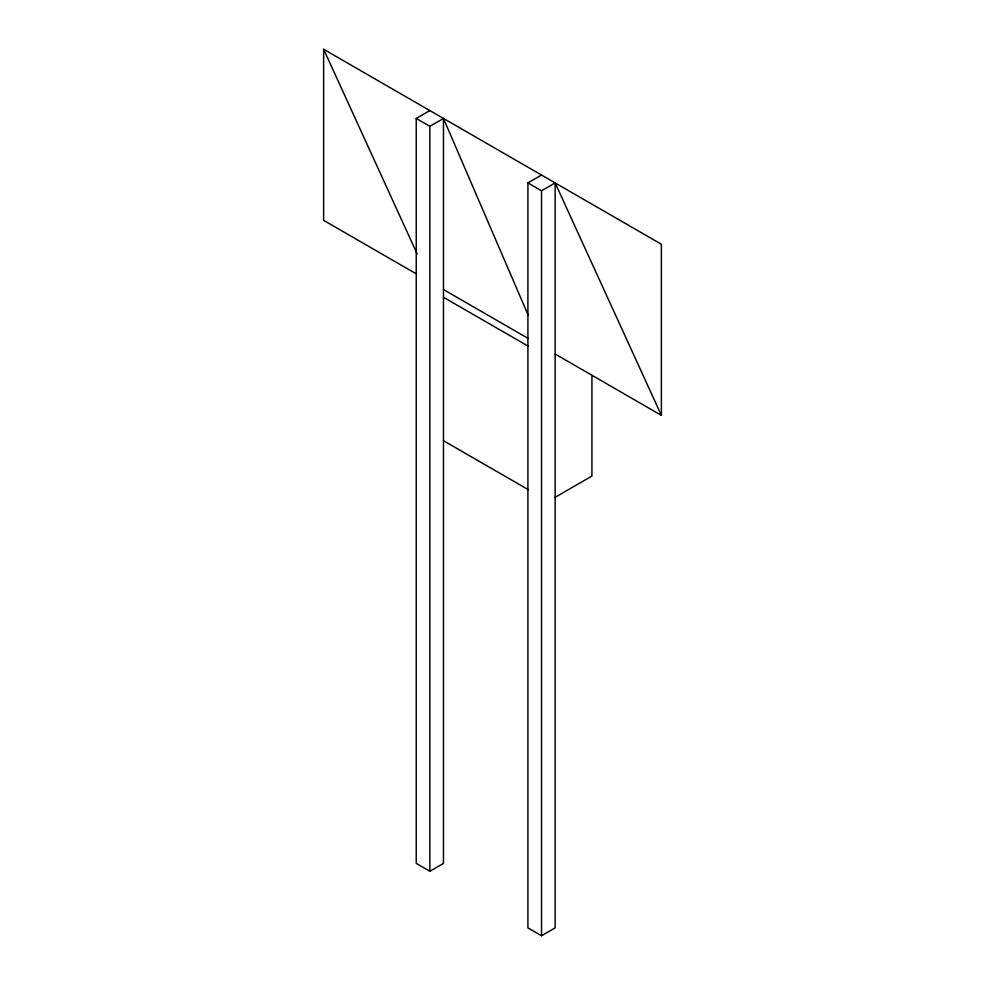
<?xml version="1.0" encoding="UTF-8"?>
<svg xmlns="http://www.w3.org/2000/svg" width="985" height="985" viewBox="0 0 985 985"><rect width="100%" height="100%" fill="white"/><g stroke="black" fill="none" stroke-linecap="round" stroke-linejoin="round"><path stroke-width="1.48" d="M416.236 118.446L429.854 126.302L443.472 118.446L443.472 863.414L429.854 871.269L416.236 863.414L416.236 118.446L429.854 110.579M527.911 182.915L541.528 190.782L555.146 182.915L555.146 927.882L541.528 935.75L527.911 927.882L527.911 182.915L541.528 175.059M554.937 497.425L591.923 476.087L591.923 375.383M416.569 274.015L323.622 220.345L323.622 49.25L661.378 244.243L661.378 415.35L555.146 354.021M443.472 289.541L528.28 338.508M443.472 297.273L528.28 346.24M443.472 440.701L528.28 489.656M555.146 182.915L661.378 415.35M323.622 49.25L417.135 253.847M443.472 118.446L528.206 315.225M541.528 190.782L541.528 935.75M429.854 126.302L429.854 871.269"/></g></svg>
